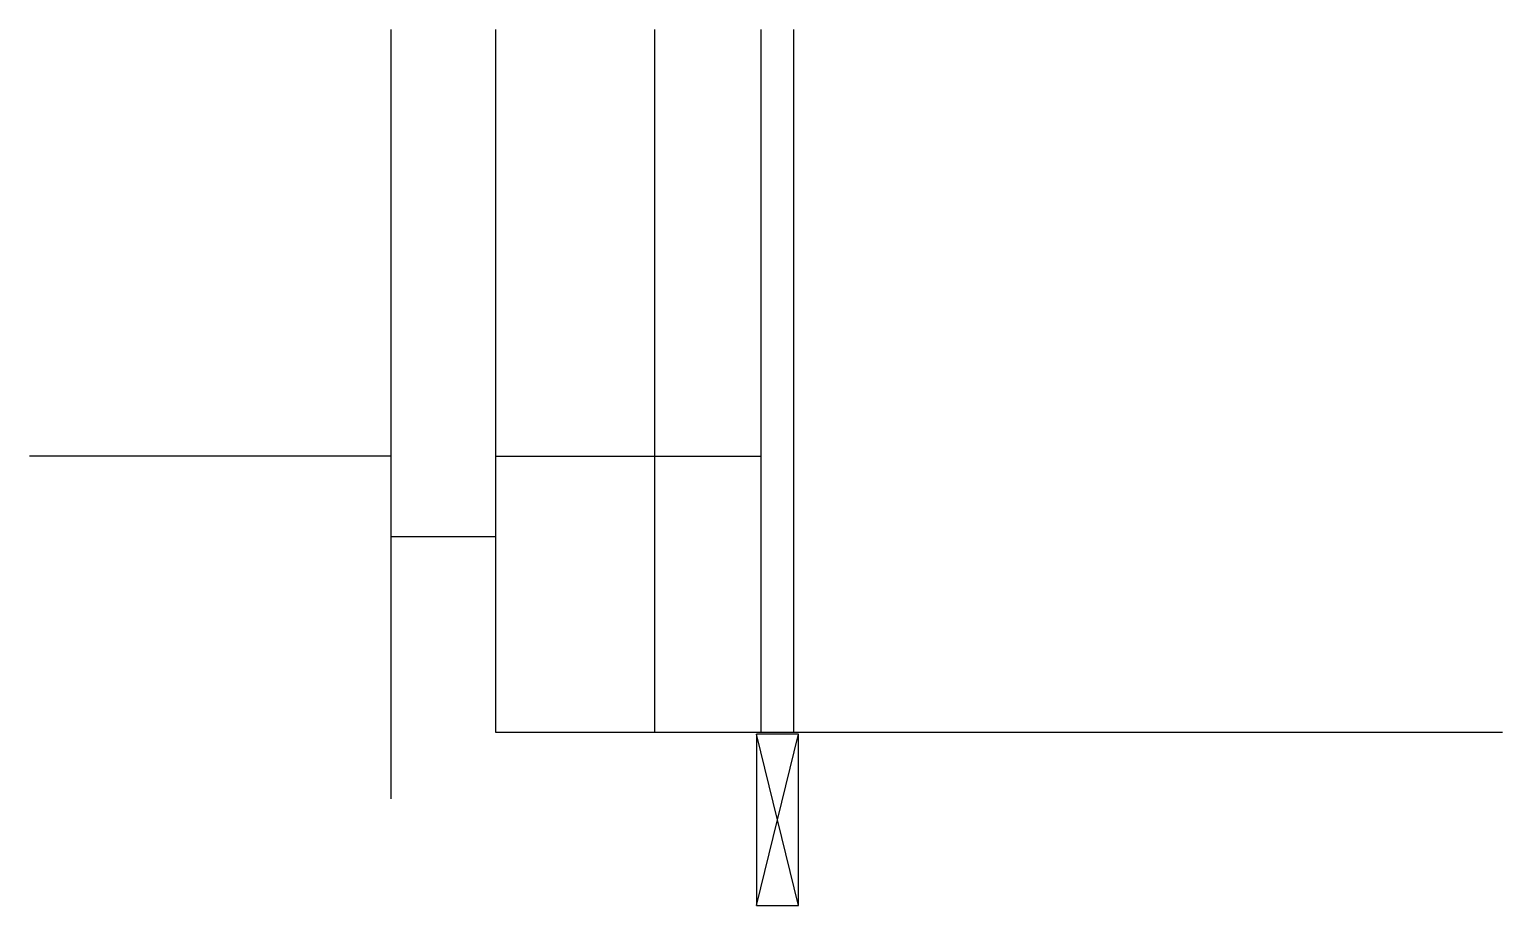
# Model space of a CAD drawing. Header units: metres. Extents: x 4067 to 4909, y 2380 to 2881.
import ezdxf

# ---------------------------------------------------------------- set-up
doc = ezdxf.new("R2010")
doc.units = ezdxf.units.M
for name, color, linetype in [('1', 7, 'Continuous'), ('3', 7, 'Continuous'), ('7', 7, 'Continuous'), ('Painéis', 7, 'Continuous')]:
    doc.layers.add(name, color=color, linetype=linetype)

msp = doc.modelspace()

# ---------------------------------------------------------------- linework, layer by layer
at = {"layer": '1', "color": 7, "lineweight": 25}
for p, q in [((4482.86, 2379.58), (4506.86, 2477.58)), ((4506.86, 2379.58), (4482.86, 2477.58))]:
    msp.add_line(p, q, dxfattribs=at)
at = {"layer": '3', "color": 7, "lineweight": 25}
msp.add_line((4273.86, 2590.58), (4333.86, 2590.58), dxfattribs=at)
for points in [[(4273.86, 2880.58), (4273.86, 2578.58)], [(4333.86, 2578.58), (4333.86, 2880.58)], [(4485.36, 2880.58), (4485.36, 2478.58)], [(4504.36, 2478.58), (4504.36, 2880.58)], [(4273.86, 2578.58), (4273.86, 2440.58)], [(4333.86, 2478.58), (4333.86, 2578.58)], [(4485.36, 2478.58), (4333.86, 2478.58)], [(4504.36, 2478.58), (4485.36, 2478.58)], [(4909.36, 2478.58), (4504.36, 2478.58)]]:
    msp.add_lwpolyline(points, dxfattribs=at)
at = {"layer": '7', "color": 7, "lineweight": 25}
msp.add_lwpolyline([(4482.86, 2379.58), (4506.86, 2379.58), (4506.86, 2477.58), (4482.86, 2477.58), (4482.86, 2379.58)], dxfattribs=at)
at = {"layer": 'Painéis', "color": 7, "lineweight": 25}
for p, q in [((4424.86, 2478.58), (4424.86, 2880.58)), ((4273.86, 2636.58), (4067.36, 2636.58)), ((4333.86, 2636.58), (4485.36, 2636.58))]:
    msp.add_line(p, q, dxfattribs=at)

doc.saveas('drawing.dxf')
